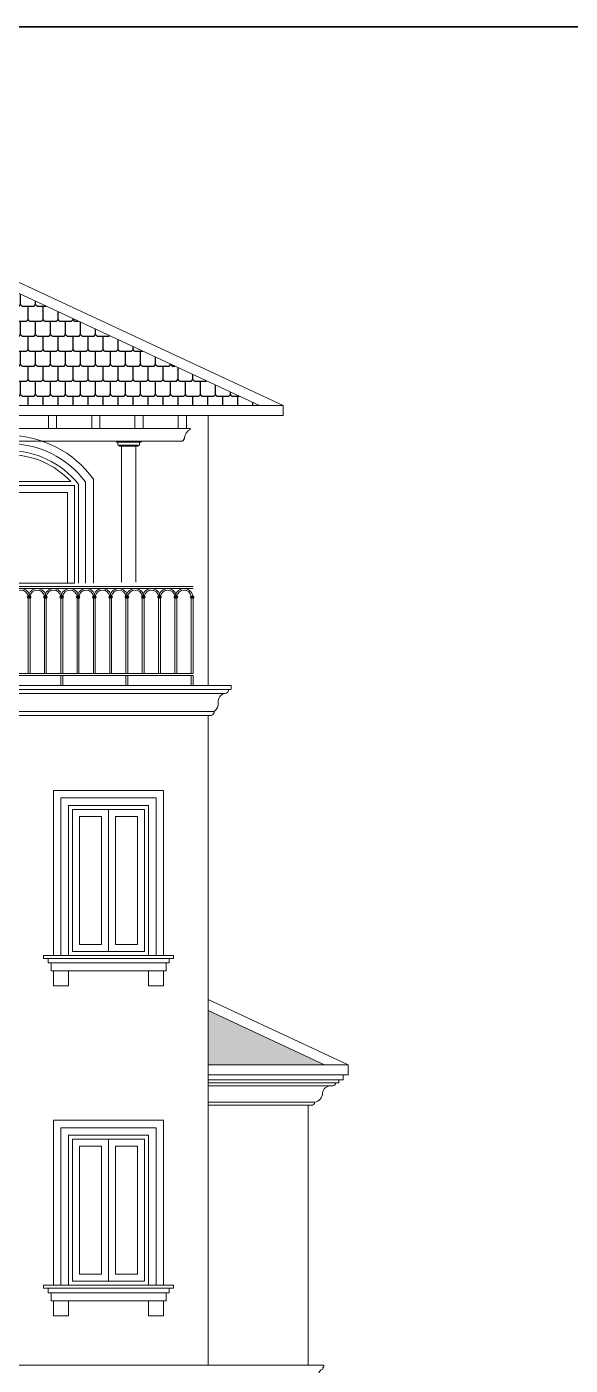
# Model space of a CAD drawing. Header units: millimetres. Extents: x -127141 to 682685, y -1234500 to 49778.
# Drawn here: x 445537 to 450975, y -275889 to -262500 of the extents above; entities that cross this region are included whole.
import ezdxf

# ---------------------------------------------------------------- set-up
doc = ezdxf.new("R2010")
doc.units = ezdxf.units.MM
doc.header["$MEASUREMENT"] = 0
for name, color, linetype, lineweight in [('-DOOR', 137, 'Continuous', 9), ('-HATCH', 8, 'Continuous', 5), ('-LINE1', 7, 'Continuous', 18)]:
    doc.layers.add(name, color=color, linetype=linetype, lineweight=lineweight)
doc.layers.add('1-NETMANH', color=8, linetype='Continuous')
doc.layers.add('13. NET HATCH', color=251, linetype='Continuous')
doc.layers.add('LUOI GIONG', color=160, linetype='Continuous', plot=False)

# ---------------------------------------------------------------- blocks, each defined once
blk = doc.blocks.new('A$C3c667b45')
for p, q in [((6558, 989), (10, 989)), ((6558, 969), (10, 969)), ((0, 884), (8, 889)), ((0, 882), (0, 884)), ((10, 884), (0, 884)), ((8, 877), (0, 882)), ((10, 882), (0, 882)), ((6, 891), (6, 893)), ((10, 893), (6, 893)), ((8, 891), (6, 891)), ((6, 873), (6, 875)), ((8, 875), (6, 875)), ((10, 873), (6, 873)), ((8, 889), (8, 891)), ((10, 891), (8, 891)), ((31, 889), (8, 889)), ((8, 875), (8, 877)), ((31, 877), (8, 877)), ((10, 875), (8, 875)), ((29, 893), (10, 893)), ((10, 891), (29, 891)), ((10, 884), (10, 882)), ((29, 884), (10, 884)), ((29, 882), (10, 882)), ((10, 875), (29, 875)), ((10, 873), (10, 120)), ((29, 873), (10, 873)), ((33, 893), (29, 893)), ((31, 891), (29, 891)), ((29, 882), (29, 884)), ((29, 884), (39, 884)), ((29, 882), (39, 882)), ((31, 875), (29, 875)), ((29, 120), (29, 873)), ((33, 873), (29, 873)), ((31, 891), (31, 889)), ((33, 891), (31, 891)), ((31, 889), (39, 884)), ((39, 882), (31, 877)), ((31, 877), (31, 875)), ((33, 875), (31, 875)), ((33, 893), (33, 891)), ((33, 875), (33, 873)), ((39, 884), (39, 882)), ((163, 884), (171, 889)), ((163, 882), (163, 884)), ((173, 884), (163, 884)), ((171, 877), (163, 882)), ((173, 882), (163, 882)), ((169, 891), (169, 893)), ((173, 893), (169, 893)), ((171, 891), (169, 891)), ((169, 873), (169, 875)), ((171, 875), (169, 875)), ((173, 873), (169, 873)), ((171, 889), (171, 891)), ((173, 891), (171, 891)), ((194, 889), (171, 889)), ((171, 875), (171, 877)), ((194, 877), (171, 877)), ((173, 875), (171, 875)), ((192, 893), (173, 893)), ((173, 891), (192, 891)), ((173, 884), (173, 882)), ((192, 884), (173, 884)), ((192, 882), (173, 882)), ((173, 875), (192, 875)), ((173, 873), (173, 120)), ((192, 873), (173, 873)), ((196, 893), (192, 893)), ((194, 891), (192, 891)), ((192, 882), (192, 884)), ((192, 884), (202, 884)), ((192, 882), (202, 882)), ((194, 875), (192, 875)), ((192, 120), (192, 873)), ((196, 873), (192, 873)), ((194, 891), (194, 889)), ((196, 891), (194, 891)), ((194, 889), (202, 884)), ((202, 882), (194, 877)), ((194, 877), (194, 875)), ((196, 875), (194, 875)), ((196, 893), (196, 891)), ((196, 875), (196, 873)), ((202, 884), (202, 882)), ((326, 884), (335, 889)), ((326, 882), (326, 884)), ((336, 884), (326, 884)), ((335, 877), (326, 882)), ((336, 882), (326, 882)), ((332, 891), (332, 893)), ((336, 893), (332, 893)), ((335, 891), (332, 891)), ((332, 873), (332, 875)), ((335, 875), (332, 875)), ((336, 873), (332, 873)), ((335, 889), (335, 891)), ((336, 891), (335, 891)), ((357, 889), (335, 889)), ((335, 875), (335, 877)), ((357, 877), (335, 877)), ((336, 875), (335, 875)), ((355, 893), (336, 893)), ((336, 891), (355, 891)), ((336, 884), (336, 882)), ((355, 884), (336, 884)), ((355, 882), (336, 882)), ((336, 875), (355, 875)), ((336, 873), (336, 120)), ((355, 873), (336, 873)), ((359, 893), (355, 893)), ((357, 891), (355, 891)), ((355, 882), (355, 884)), ((355, 884), (365, 884)), ((355, 882), (365, 882)), ((357, 875), (355, 875)), ((355, 120), (355, 873)), ((359, 873), (355, 873)), ((357, 891), (357, 889)), ((359, 891), (357, 891)), ((357, 889), (365, 884)), ((365, 882), (357, 877)), ((357, 877), (357, 875)), ((359, 875), (357, 875)), ((359, 893), (359, 891)), ((359, 875), (359, 873)), ((365, 884), (365, 882)), ((490, 884), (498, 889)), ((490, 882), (490, 884)), ((499, 884), (490, 884)), ((498, 877), (490, 882)), ((499, 882), (490, 882)), ((495, 891), (495, 893)), ((499, 893), (495, 893)), ((498, 891), (495, 891)), ((495, 873), (495, 875)), ((498, 875), (495, 875)), ((499, 873), (495, 873)), ((498, 889), (498, 891)), ((499, 891), (498, 891)), ((520, 889), (498, 889)), ((498, 875), (498, 877)), ((520, 877), (498, 877)), ((499, 875), (498, 875)), ((519, 893), (499, 893)), ((499, 891), (519, 891)), ((499, 884), (499, 882)), ((519, 884), (499, 884)), ((519, 882), (499, 882)), ((499, 875), (519, 875)), ((499, 873), (499, 120)), ((519, 873), (499, 873)), ((523, 893), (519, 893)), ((520, 891), (519, 891)), ((519, 882), (519, 884)), ((519, 884), (528, 884)), ((519, 882), (528, 882)), ((520, 875), (519, 875)), ((519, 120), (519, 873)), ((523, 873), (519, 873)), ((520, 891), (520, 889)), ((523, 891), (520, 891)), ((520, 889), (528, 884)), ((528, 882), (520, 877)), ((520, 877), (520, 875)), ((523, 875), (520, 875)), ((523, 893), (523, 891)), ((523, 875), (523, 873)), ((528, 884), (528, 882)), ((653, 884), (661, 889)), ((653, 882), (653, 884)), ((663, 884), (653, 884)), ((661, 877), (653, 882)), ((663, 882), (653, 882)), ((659, 891), (659, 893)), ((663, 893), (659, 893)), ((661, 891), (659, 891)), ((659, 873), (659, 875)), ((661, 875), (659, 875)), ((663, 873), (659, 873)), ((661, 889), (661, 891)), ((663, 891), (661, 891)), ((683, 889), (661, 889)), ((661, 875), (661, 877)), ((683, 877), (661, 877)), ((663, 875), (661, 875)), ((682, 893), (663, 893)), ((663, 891), (682, 891)), ((663, 884), (663, 882)), ((682, 884), (663, 884)), ((682, 882), (663, 882)), ((663, 875), (682, 875)), ((663, 873), (663, 120)), ((682, 873), (663, 873)), ((686, 893), (682, 893)), ((683, 891), (682, 891)), ((682, 882), (682, 884)), ((682, 884), (692, 884)), ((682, 882), (692, 882)), ((683, 875), (682, 875)), ((682, 120), (682, 873)), ((686, 873), (682, 873)), ((683, 891), (683, 889)), ((686, 891), (683, 891)), ((683, 889), (692, 884)), ((692, 882), (683, 877)), ((683, 877), (683, 875)), ((686, 875), (683, 875)), ((686, 893), (686, 891)), ((686, 875), (686, 873)), ((692, 884), (692, 882)), ((816, 884), (824, 889)), ((816, 882), (816, 884)), ((826, 884), (816, 884)), ((824, 877), (816, 882)), ((826, 882), (816, 882)), ((822, 891), (822, 893)), ((826, 893), (822, 893)), ((824, 891), (822, 891)), ((822, 873), (822, 875)), ((824, 875), (822, 875)), ((826, 873), (822, 873)), ((824, 889), (824, 891)), ((826, 891), (824, 891)), ((847, 889), (824, 889)), ((824, 875), (824, 877)), ((847, 877), (824, 877)), ((826, 875), (824, 875)), ((845, 893), (826, 893)), ((826, 891), (845, 891)), ((826, 884), (826, 882)), ((845, 884), (826, 884)), ((845, 882), (826, 882)), ((826, 875), (845, 875)), ((826, 873), (826, 120)), ((845, 873), (826, 873)), ((849, 893), (845, 893)), ((847, 891), (845, 891)), ((845, 882), (845, 884)), ((845, 884), (855, 884)), ((845, 882), (855, 882)), ((847, 875), (845, 875)), ((845, 120), (845, 873)), ((849, 873), (845, 873)), ((847, 891), (847, 889)), ((849, 891), (847, 891)), ((847, 889), (855, 884)), ((855, 882), (847, 877)), ((847, 877), (847, 875)), ((849, 875), (847, 875)), ((849, 893), (849, 891)), ((849, 875), (849, 873)), ((855, 884), (855, 882)), ((979, 884), (987, 889)), ((979, 882), (979, 884)), ((989, 884), (979, 884)), ((987, 877), (979, 882)), ((989, 882), (979, 882)), ((985, 891), (985, 893)), ((989, 893), (985, 893)), ((987, 891), (985, 891)), ((985, 873), (985, 875)), ((987, 875), (985, 875)), ((989, 873), (985, 873)), ((987, 889), (987, 891)), ((989, 891), (987, 891)), ((1010, 889), (987, 889)), ((987, 875), (987, 877)), ((1010, 877), (987, 877)), ((989, 875), (987, 875)), ((1008, 893), (989, 893)), ((989, 891), (1008, 891)), ((989, 884), (989, 882)), ((1008, 884), (989, 884)), ((1008, 882), (989, 882)), ((989, 875), (1008, 875)), ((989, 873), (989, 120)), ((1008, 873), (989, 873)), ((1012, 893), (1008, 893)), ((1010, 891), (1008, 891)), ((1008, 882), (1008, 884)), ((1008, 884), (1018, 884)), ((1008, 882), (1018, 882)), ((1010, 875), (1008, 875)), ((1008, 120), (1008, 873)), ((1012, 873), (1008, 873)), ((1010, 891), (1010, 889)), ((1012, 891), (1010, 891)), ((1010, 889), (1018, 884)), ((1018, 882), (1010, 877)), ((1010, 877), (1010, 875)), ((1012, 875), (1010, 875)), ((1012, 893), (1012, 891)), ((1012, 875), (1012, 873)), ((1018, 884), (1018, 882)), ((1142, 884), (1151, 889)), ((1142, 882), (1142, 884)), ((1152, 884), (1142, 884)), ((1151, 877), (1142, 882)), ((1152, 882), (1142, 882)), ((1148, 891), (1148, 893)), ((1152, 893), (1148, 893)), ((1151, 891), (1148, 891)), ((1148, 873), (1148, 875)), ((1151, 875), (1148, 875)), ((1152, 873), (1148, 873)), ((1151, 889), (1151, 891)), ((1152, 891), (1151, 891)), ((1173, 889), (1151, 889)), ((1151, 875), (1151, 877)), ((1173, 877), (1151, 877)), ((1152, 875), (1151, 875)), ((1171, 893), (1152, 893)), ((1152, 891), (1171, 891)), ((1152, 884), (1152, 882)), ((1171, 884), (1152, 884)), ((1171, 882), (1152, 882)), ((1152, 875), (1171, 875)), ((1152, 873), (1152, 120)), ((1171, 873), (1152, 873)), ((1175, 893), (1171, 893)), ((1173, 891), (1171, 891)), ((1171, 882), (1171, 884)), ((1171, 884), (1181, 884)), ((1171, 882), (1181, 882)), ((1173, 875), (1171, 875)), ((1171, 120), (1171, 873)), ((1175, 873), (1171, 873)), ((1173, 891), (1173, 889)), ((1175, 891), (1173, 891)), ((1173, 889), (1181, 884)), ((1181, 882), (1173, 877)), ((1173, 877), (1173, 875)), ((1175, 875), (1173, 875)), ((1175, 893), (1175, 891)), ((1175, 875), (1175, 873)), ((1181, 884), (1181, 882)), ((1306, 884), (1314, 889)), ((1306, 882), (1306, 884)), ((1315, 884), (1306, 884)), ((1314, 877), (1306, 882)), ((1315, 882), (1306, 882)), ((1311, 891), (1311, 893)), ((1315, 893), (1311, 893)), ((1314, 891), (1311, 891)), ((1311, 873), (1311, 875)), ((1314, 875), (1311, 875)), ((1315, 873), (1311, 873)), ((1314, 889), (1314, 891)), ((1315, 891), (1314, 891)), ((1336, 889), (1314, 889)), ((1314, 875), (1314, 877)), ((1336, 877), (1314, 877)), ((1315, 875), (1314, 875)), ((1335, 893), (1315, 893)), ((1315, 891), (1335, 891)), ((1315, 884), (1315, 882)), ((1335, 884), (1315, 884)), ((1335, 882), (1315, 882)), ((1315, 875), (1335, 875)), ((1315, 873), (1315, 120)), ((1335, 873), (1315, 873)), ((1339, 893), (1335, 893)), ((1336, 891), (1335, 891)), ((1335, 882), (1335, 884)), ((1335, 884), (1344, 884)), ((1335, 882), (1344, 882)), ((1336, 875), (1335, 875)), ((1335, 120), (1335, 873)), ((1339, 873), (1335, 873)), ((1336, 891), (1336, 889)), ((1339, 891), (1336, 891)), ((1336, 889), (1344, 884)), ((1344, 882), (1336, 877)), ((1336, 877), (1336, 875)), ((1339, 875), (1336, 875)), ((1339, 893), (1339, 891)), ((1339, 875), (1339, 873)), ((1344, 884), (1344, 882)), ((1469, 884), (1477, 889)), ((1469, 882), (1469, 884)), ((1479, 884), (1469, 884)), ((1477, 877), (1469, 882)), ((1479, 882), (1469, 882)), ((1475, 891), (1475, 893)), ((1479, 893), (1475, 893)), ((1477, 891), (1475, 891)), ((1475, 873), (1475, 875)), ((1477, 875), (1475, 875)), ((1479, 873), (1475, 873)), ((1477, 889), (1477, 891)), ((1479, 891), (1477, 891)), ((1499, 889), (1477, 889)), ((1477, 875), (1477, 877)), ((1499, 877), (1477, 877)), ((1479, 875), (1477, 875)), ((1498, 893), (1479, 893)), ((1479, 891), (1498, 891)), ((1479, 884), (1479, 882)), ((1498, 884), (1479, 884)), ((1498, 882), (1479, 882)), ((1479, 875), (1498, 875)), ((1479, 873), (1479, 120)), ((1498, 873), (1479, 873)), ((1502, 893), (1498, 893)), ((1499, 891), (1498, 891)), ((1498, 882), (1498, 884)), ((1498, 884), (1508, 884)), ((1498, 882), (1508, 882)), ((1499, 875), (1498, 875)), ((1498, 120), (1498, 873)), ((1502, 873), (1498, 873)), ((1499, 891), (1499, 889)), ((1502, 891), (1499, 891)), ((1499, 889), (1508, 884)), ((1508, 882), (1499, 877)), ((1499, 877), (1499, 875)), ((1502, 875), (1499, 875)), ((1502, 893), (1502, 891)), ((1502, 875), (1502, 873)), ((1508, 884), (1508, 882)), ((1632, 884), (1640, 889)), ((1632, 882), (1632, 884)), ((1642, 884), (1632, 884)), ((1640, 877), (1632, 882)), ((1642, 882), (1632, 882)), ((1638, 891), (1638, 893)), ((1642, 893), (1638, 893)), ((1640, 891), (1638, 891)), ((1638, 873), (1638, 875)), ((1640, 875), (1638, 875)), ((1642, 873), (1638, 873)), ((1640, 889), (1640, 891)), ((1642, 891), (1640, 891)), ((1663, 889), (1640, 889)), ((1640, 875), (1640, 877)), ((1663, 877), (1640, 877)), ((1642, 875), (1640, 875)), ((1661, 893), (1642, 893)), ((1642, 891), (1661, 891)), ((1642, 884), (1642, 882)), ((1661, 884), (1642, 884)), ((1661, 882), (1642, 882)), ((1642, 875), (1661, 875)), ((1642, 873), (1642, 120)), ((1661, 873), (1642, 873)), ((1665, 893), (1661, 893)), ((1663, 891), (1661, 891)), ((1661, 882), (1661, 884)), ((1661, 884), (1671, 884)), ((1661, 882), (1671, 882)), ((1663, 875), (1661, 875)), ((1661, 120), (1661, 873)), ((1665, 873), (1661, 873)), ((1663, 891), (1663, 889)), ((1665, 891), (1663, 891)), ((1663, 889), (1671, 884)), ((1671, 882), (1663, 877)), ((1663, 877), (1663, 875)), ((1665, 875), (1663, 875)), ((1665, 893), (1665, 891)), ((1665, 875), (1665, 873)), ((1671, 884), (1671, 882)), ((6558, 120), (10, 120)), ((6558, 100), (10, 100)), ((6558, 0), (10, 0))]:
    blk.add_line(p, q)
for points in [[(10, 100), (29, 100), (29, 0), (10, 0)], [(663, 100), (682, 100), (682, 0), (663, 0)], [(1315, 100), (1335, 100), (1335, 0), (1315, 0)]]:
    blk.add_lwpolyline(points, close=True)
for centre, radius, start, end in [((101, 880), 89.2, 8.5304, 171.4696), ((101, 880), 73.2, 10.4137, 169.5863), ((264, 880), 89.2, 8.5304, 171.4696), ((264, 880), 73.2, 10.4137, 169.5863), ((427, 880), 89.2, 8.5304, 171.4696), ((427, 880), 73.2, 10.4137, 169.5863), ((591, 880), 89.2, 8.5304, 171.4696), ((591, 880), 73.2, 10.4137, 169.5863), ((754, 880), 89.2, 8.5304, 171.4696), ((754, 880), 73.2, 10.4137, 169.5863), ((917, 880), 89.2, 8.5304, 171.4696), ((917, 880), 73.2, 10.4137, 169.5863), ((1080, 880), 89.2, 8.5304, 171.4696), ((1080, 880), 73.2, 10.4137, 169.5863), ((1243, 880), 89.2, 8.5304, 171.4696), ((1243, 880), 73.2, 10.4137, 169.5863), ((1407, 880), 89.2, 8.5304, 171.4696), ((1407, 880), 73.2, 10.4137, 169.5863), ((1570, 880), 89.2, 8.5304, 171.4696), ((1570, 880), 73.2, 10.4137, 169.5863), ((1733, 880), 89.2, 8.5304, 171.4696), ((1733, 880), 73.2, 10.4137, 169.5863)]:
    blk.add_arc(centre, radius, start, end)
blk = doc.blocks.new('kt1a')
at = {"layer": 'Defpoints', "color": 2}
blk.add_lwpolyline([(0, -22275), (31500, -22275), (31500, 0), (0, 0)], close=True, dxfattribs=at)

msp = doc.modelspace()

# ---------------------------------------------------------------- hatches: boundary and pattern name
at = {"layer": '13. NET HATCH'}
h = msp.add_hatch(dxfattribs=at)
h.set_pattern_fill('MAIGO-12', color=256, scale=300)
h.set_pattern_definition([(0, (161840.23, 491006.26), (75, 150), [120, -30, 120, -30]), (90, (161825.23, 491021.26), (-75, 150), [135, -165]), (45, (161810.226, 491006.26), (75, 150), [21.213203, -403.050865]), (135, (161840.226, 491006.26), (-75, 150), [21.213203, -403.050865])])
h.paths.add_polyline_path([(447866.8, -266289.1), (445353.5, -265117.1), (442840.1, -266289.1)])
h = msp.add_hatch(dxfattribs=at)
h.set_pattern_fill('MAIGO-12', color=256, scale=300)
h.set_pattern_definition([(0, (157173.14, 221713.92), (75, 150), [120, -30, 120, -30]), (90, (157158.14, 221728.92), (-75, 150), [135, -165]), (45, (157143.14, 221713.92), (75, 150), [21.213203, -403.050865]), (135, (157173.14, 221713.92), (-75, 150), [21.213203, -403.050865])])
h.paths.add_polyline_path([(440353.5, -272077), (440353.5, -272884.1), (443189.1, -272884.1)])
h.paths.add_polyline_path([(447353.5, -272341.1), (447353.5, -272884.1), (448517.9, -272884.1)])

# ---------------------------------------------------------------- linework, layer by layer
at = {"layer": '-DOOR', "lineweight": 9}
for p, q in [((446124, -268065.3), (446124, -267051.1)), ((445944, -267159.4), (445424.5, -267159.4)), ((445944, -268065.6), (445944, -267159.4)), ((445995.8, -270329.1), (445995.8, -271749.1)), ((445995.8, -273629.1), (445995.8, -275049.1))]:
    msp.add_line(p, q, dxfattribs=at)
msp.add_lwpolyline([(444729.3, -267049.4), (445978.6, -267049.4, 0.4322611)], format="xyb", close=True, dxfattribs=at)
msp.add_lwpolyline([(444694, -267089.4), (446014, -267089.4), (446014, -268065.3), (444694, -268065.3)], close=True, dxfattribs=at)
for points in [[(446715.8, -271749.1), (446715.8, -270329.1), (445995.8, -270329.1), (445995.8, -271749.1), (446715.8, -271749.1)], [(446285.8, -271679.1), (446285.8, -270399.1), (446065.8, -270399.1), (446065.8, -271679.1), (446285.8, -271679.1)], [(446355.8, -270329.1), (446355.8, -271749.1)], [(446425.8, -271679.1), (446425.8, -270399.1), (446645.8, -270399.1), (446645.8, -271679.1), (446425.8, -271679.1)], [(446715.8, -275049.1), (446715.8, -273629.1), (445995.8, -273629.1), (445995.8, -275049.1), (446715.8, -275049.1)], [(446355.8, -273629.1), (446355.8, -275049.1)], [(446285.8, -274979.1), (446285.8, -273699.1), (446065.8, -273699.1), (446065.8, -274979.1), (446285.8, -274979.1)], [(446425.8, -274979.1), (446425.8, -273699.1), (446645.8, -273699.1), (446645.8, -274979.1), (446425.8, -274979.1)]]:
    msp.add_lwpolyline(points, dxfattribs=at)
msp.add_arc((445354, -267637), 967.6, 37.2671, 142.7329, dxfattribs=at)
at = {"layer": '-HATCH'}
for p, q in [((445353.5, -265117.1), (447866.8, -266289.1)), ((447583.2, -269129.1), (440353.5, -269129.1)), ((440353.5, -269349.1), (447413.2, -269349.1)), ((447005.8, -271819.1), (445705.8, -271819.1)), ((446960.8, -271819.1), (445750.8, -271819.1)), ((445750.8, -271864.1), (446960.8, -271864.1)), ((445780.8, -271864.1), (446930.8, -271864.1)), ((447005.8, -275119.1), (445705.8, -275119.1)), ((446960.8, -275119.1), (445750.8, -275119.1)), ((445750.8, -275164.1), (446960.8, -275164.1)), ((445780.8, -275164.1), (446930.8, -275164.1))]:
    msp.add_line(p, q, dxfattribs=at)
for points in [[(447522.3, -269169.1), (440353.5, -269169.1)], [(445879.5, -271789.1), (445879.5, -270212.8), (446832.1, -270212.8), (446832.1, -271789.1)], [(448517.9, -272884.1), (447353.5, -272341.1)], [(445879.5, -275089.1), (445879.5, -273512.8), (446832.1, -273512.8), (446832.1, -275089.1)]]:
    msp.add_lwpolyline(points, dxfattribs=at)
at = {"layer": '-LINE1', "lineweight": 20}
for p, q in [((445353.5, -265006.7), (448103.5, -266289.1)), ((448103.5, -266389.1), (448103.5, -266289.1)), ((445753.9, -266517.1), (445753.9, -266389.1)), ((445836, -266517.1), (445836, -266389.1)), ((446186.5, -266517.1), (446186.5, -266389.1)), ((446268.7, -266517.1), (446268.7, -266389.1)), ((446619.2, -266517.1), (446619.2, -266389.1)), ((446701.3, -266517.1), (446701.3, -266389.1)), ((447051.8, -266517.1), (447051.8, -266389.1)), ((447134, -266517.1), (447134, -266389.1)), ((447128.1, -266572), (447124.4, -266579.8)), ((447132.4, -266564.7), (447128.1, -266572)), ((447137.1, -266557.8), (447132.4, -266564.7)), ((447142.2, -266551.4), (447137.1, -266557.8)), ((447147.6, -266545.6), (447142.2, -266551.4)), ((447153.4, -266540.3), (447147.6, -266545.6)), ((447159.6, -266535.7), (447153.4, -266540.3)), ((447165.9, -266531.8), (447159.6, -266535.7)), ((447167, -266531.1), (447165.9, -266531.8)), ((447168.1, -266530.3), (447167, -266531.1)), ((447169, -266529.3), (447168.1, -266530.3)), ((447169.9, -266528.3), (447169, -266529.3)), ((447170.8, -266527.1), (447169.9, -266528.3)), ((447171.5, -266525.9), (447170.8, -266527.1)), ((447172.1, -266524.6), (447171.5, -266525.9)), ((447172.7, -266523.2), (447172.1, -266524.6)), ((447173.1, -266521.7), (447172.7, -266523.2)), ((447173.5, -266520.2), (447173.1, -266521.7)), ((447173.7, -266518.6), (447173.5, -266520.2)), ((447173.8, -266517.1), (447173.7, -266518.6)), ((447085.1, -266645.1), (443622, -266645.1)), ((446433.6, -266645.1), (446680.1, -266645.1)), ((446433.6, -266645.1), (446433.6, -266655.1)), ((446447.3, -266655.1), (446433.6, -266655.1)), ((446666.4, -266655.1), (446447.3, -266655.1)), ((446447.3, -266655.1), (446447.3, -266685.1)), ((446460.9, -266685.1), (446447.3, -266685.1)), ((446652.7, -266685.1), (446460.9, -266685.1)), ((446460.9, -266685.1), (446460.9, -266695.1)), ((446474.6, -266695.1), (446460.9, -266695.1)), ((446639, -266695.1), (446474.6, -266695.1)), ((446484.8, -268056.3), (446484.8, -266695.1)), ((446628.8, -268056.3), (446628.8, -266695.1)), ((446652.7, -266695.1), (446639, -266695.1)), ((446652.7, -266685.1), (446652.7, -266695.1)), ((446666.4, -266685.1), (446652.7, -266685.1)), ((446666.4, -266655.1), (446666.4, -266685.1)), ((446680.1, -266655.1), (446666.4, -266655.1)), ((446680.1, -266645.1), (446680.1, -266655.1)), ((447088.5, -266644.8), (447085.1, -266645.1)), ((447091.9, -266644.1), (447088.5, -266644.8)), ((447095.1, -266642.8), (447091.9, -266644.1)), ((447098.3, -266641.1), (447095.1, -266642.8)), ((447101.2, -266638.9), (447098.3, -266641.1)), ((447104, -266636.3), (447101.2, -266638.9)), ((447106.5, -266633.3), (447104, -266636.3)), ((447108.7, -266630), (447106.5, -266633.3)), ((447110.6, -266626.4), (447108.7, -266630)), ((447112.2, -266622.4), (447110.6, -266626.4)), ((447113.5, -266618.3), (447112.2, -266622.4)), ((447114.3, -266614.1), (447113.5, -266618.3)), ((447116, -266605.1), (447114.3, -266614.1)), ((447118.3, -266596.4), (447116, -266605.1)), ((447121.1, -266587.9), (447118.3, -266596.4)), ((447124.4, -266579.8), (447121.1, -266587.9)), ((446204, -268065.3), (446204, -267024.7)), ((440353.5, -269089.1), (447583.2, -269089.1)), ((447583.2, -269089.1), (447583.2, -269129.1)), ((447583.2, -269129.1), (447558.2, -269129.1)), ((440353.5, -269389.1), (447383.2, -269389.1)), ((448754.5, -272984.1), (447353.5, -272984.1)), ((448704.5, -273034.1), (448704.5, -272984.1)), ((448754.5, -272884.1), (448754.5, -272984.1)), ((448579.5, -273094.1), (448599.5, -273094.1)), ((448629.5, -273064.1), (448659.5, -273064.1)), ((448659.5, -273034.1), (448704.5, -273034.1)), ((448659.5, -273064.1), (448659.5, -273034.1)), ((447353.5, -273289.1), (448383.5, -273289.1)), ((448353.5, -275888.9), (448353.6, -273289.1)), ((440353.5, -275889.1), (448509.9, -275889.1))]:
    msp.add_line(p, q, dxfattribs=at)
at = {"layer": '-LINE1'}
for p, q in [((447353.5, -269089.2), (447353.5, -266389.1)), ((447353.5, -275889.1), (447353.5, -269389.1))]:
    msp.add_line(p, q, dxfattribs=at)
at = {"layer": '-LINE1', "lineweight": 20}
for points in [[(442603.5, -266289.1), (442603.5, -266389.1), (448103.5, -266389.1), (448103.5, -266289.1), (442603.5, -266289.1), (445353.5, -265006.7)], [(443533.3, -266518.6), (443533.1, -266517.1), (447173.8, -266517.1)], [(445805.8, -271789.1), (445805.8, -270139.1), (446905.8, -270139.1), (446905.8, -271789.1)], [(445955.8, -271789.1), (445955.8, -270289.1), (446755.8, -270289.1), (446755.8, -271789.1)], [(445705.8, -271789.1), (447005.8, -271789.1), (447005.8, -271819.1), (446960.8, -271819.1), (446960.8, -271864.1), (446930.8, -271864.1), (446930.8, -271944.1), (445780.8, -271944.1), (445780.8, -271864.1), (445750.8, -271864.1), (445750.8, -271819.1), (445705.8, -271819.1), (445705.8, -271789.1)], [(448754.5, -272884.1), (447353.5, -272230.7)], [(447353.5, -272884.1), (448754.5, -272884.1)], [(445805.8, -275089.1), (445805.8, -273439.1), (446905.8, -273439.1), (446905.8, -275089.1)], [(445955.8, -275089.1), (445955.8, -273589.1), (446755.8, -273589.1), (446755.8, -275089.1)], [(445705.8, -275089.1), (447005.8, -275089.1), (447005.8, -275119.1), (446960.8, -275119.1), (446960.8, -275164.1), (446930.8, -275164.1), (446930.8, -275244.1), (445780.8, -275244.1), (445780.8, -275164.1), (445750.8, -275164.1), (445750.8, -275119.1), (445705.8, -275119.1), (445705.8, -275089.1)]]:
    msp.add_lwpolyline(points, dxfattribs=at)
for points in [[(446054, -268065.3), (446054, -267075.2, 0.479669), (444654, -267075.2), (444654, -268065.3)], [(447353.5, -275888.9), (448509.9, -275888.9), (448509.9, -275908.9), (448500.9, -275908.9), (448500.9, -275928.9, 0.3522811), (448456, -275983.1, -0.4254581), (448400.9, -276038.9), (448400.9, -276078.8), (448389.7, -276078.8), (448389.7, -276271.4, -0.4123353), (448381.9, -276279, 0.4067079), (448374.7, -276286.4), (448374.7, -276309.1), (440353.5, -276309.1)]]:
    msp.add_lwpolyline(points, format="xyb", dxfattribs=at)
for points in [[(445805.8, -271944.1), (445955.8, -271944.1), (445955.8, -272095.1), (445805.8, -272095.1)], [(446755.8, -271944.1), (446905.8, -271944.1), (446905.8, -272094.1), (446755.8, -272094.1)], [(445805.8, -275244.1), (445955.8, -275244.1), (445955.8, -275395.1), (445805.8, -275395.1)], [(446755.8, -275244.1), (446905.8, -275244.1), (446905.8, -275394.1), (446755.8, -275394.1)]]:
    msp.add_lwpolyline(points, close=True, dxfattribs=at)
for centre, radius, start, end in [((445354, -267637), 1047.6, 35.76568, 144.23432), ((447536.5, -269251), 83.1, 99.85448, 185.77524), ((447519.1, -269130.1), 39.1, 274.75407, 1.47609), ((447370.9, -269348.6), 42.3, 286.88224, 359.37796), ((447350.9, -269266.8), 103.2, 307.114, 4.14), ((448579.1, -273176.5), 82.5, 89.7111, 173.96926), ((448599.5, -273064.1), 30, 270, 0), ((448382.3, -273250.9), 38.2, 271.94606, 347.69422), ((448397.7, -273161.9), 99.6, 282.66193, 356.56758)]:
    msp.add_arc(centre, radius, start, end, dxfattribs=at)
at = {"layer": '1-NETMANH', "lineweight": 20}
for p, q in [((447353.5, -273034.1), (448659.5, -273034.1)), ((447353.5, -273064.1), (448629.5, -273064.1)), ((447353.5, -273094.1), (448578.7, -273094.1)), ((447353.5, -273259.1), (448419.5, -273259.1))]:
    msp.add_line(p, q, dxfattribs=at)
at = {"layer": 'Defpoints'}
msp.add_lwpolyline([(435697.5, -284775), (467197.5, -284775), (467197.5, -262500), (435697.5, -262500)], close=True, dxfattribs=at)
at = {"layer": 'LUOI GIONG'}
msp.add_lwpolyline([(435697.5, -262500), (485697.5, -262500), (485697.5, -287500), (435697.5, -287500)], close=True, dxfattribs=at)

# ---------------------------------------------------------------- block references
at = {"layer": '-HATCH', "xscale": -1}
msp.add_blockref('A$C3c667b45', (447211.6, -269089.2), dxfattribs=at)
at = {"layer": '-LINE1'}
msp.add_blockref('kt1a', (435697.5, -262500), dxfattribs=at)

doc.saveas('drawing.dxf')
